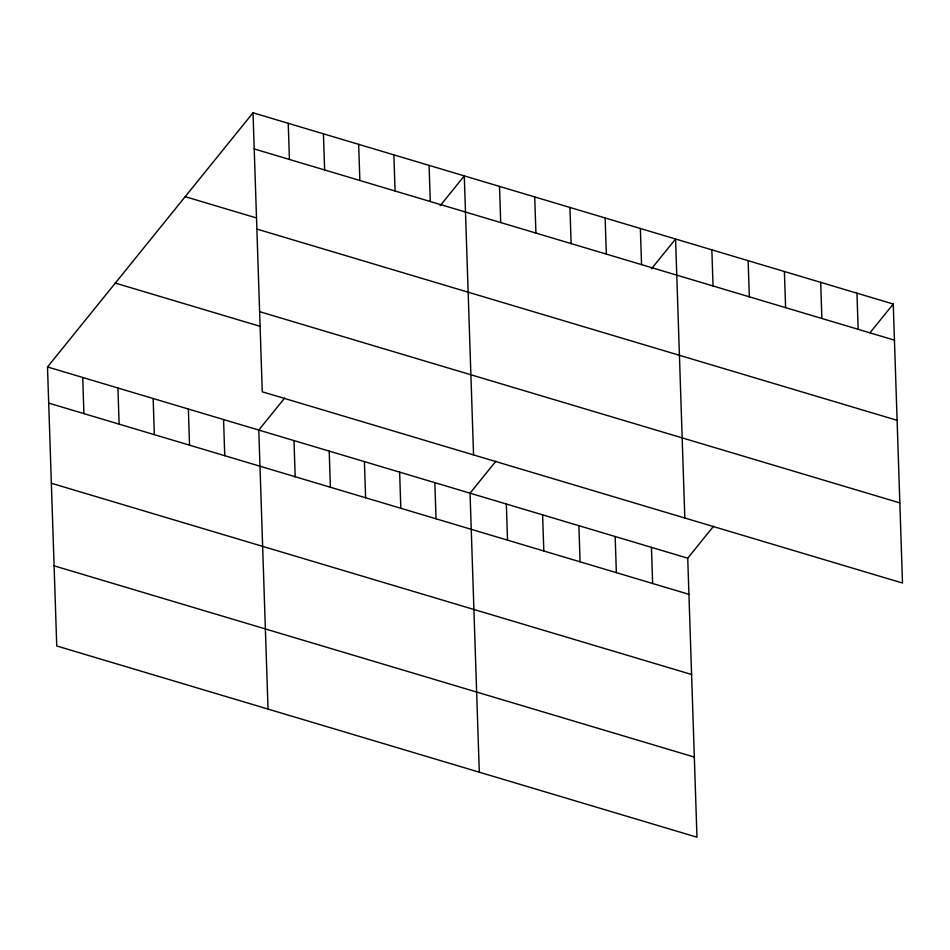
<?xml version="1.0" encoding="UTF-8"?>
<svg xmlns="http://www.w3.org/2000/svg" width="950" height="950" viewBox="0 0 950 950"><rect width="100%" height="100%" fill="white"/><g stroke="black" fill="none" stroke-linecap="round" stroke-linejoin="round"><path stroke-width="1.43" d="M713.604 526.181L687.729 558.196L696.979 837.211L56.751 645.976L47.5 366.961L253.021 112.789L893.249 304.024L902.5 583.039L262.271 391.804L253.021 112.789M284.656 398.062L258.78 430.065L268.031 709.092M440.194 205.687L464.289 175.893L473.551 454.919M495.924 461.166L470.048 493.169L479.299 772.196M651.474 268.803L675.569 238.996L684.819 518.023M870.046 332.714L893.249 304.024M254.22 148.936L894.449 340.159M185.203 196.662L255.621 217.704M256.88 229.081L897.097 420.316M259.611 311.659L899.84 502.894M115.318 283.088L260.395 326.42M47.5 366.961L687.729 558.196M48.699 403.109L688.928 594.332M51.359 483.253L691.588 674.488M54.103 565.832L694.319 757.067M856.959 293.182L858.159 329.329M820.681 282.34L821.881 318.488M784.403 271.51L785.602 307.657M748.125 260.668L749.324 296.816M711.847 249.838L713.046 285.986M651.451 547.354L652.65 583.502M640.359 228.487L641.559 264.623M605.138 217.966L606.337 254.113M615.161 536.524L616.36 572.66M569.929 207.444L571.128 243.592M578.883 525.683L580.082 561.83M534.719 196.923L535.919 233.071M542.604 514.841L543.804 550.988M499.51 186.414L500.709 222.549M506.326 504.011L507.526 540.158M429.079 165.371L430.279 201.519M434.839 482.659L436.038 518.795M393.87 154.862L395.069 190.998M399.629 472.138L400.829 508.286M358.661 144.341L359.86 180.488M364.408 461.617L365.608 497.764M323.439 133.819L324.639 169.967M329.199 451.108L330.398 487.243M288.23 123.31L289.429 159.446M293.989 440.586L295.189 476.734M223.559 419.544L224.758 455.691M188.349 409.034L189.549 445.17M153.14 398.513L154.339 434.661M117.931 387.992L119.118 424.139M82.709 377.483L83.909 413.618"/></g></svg>
